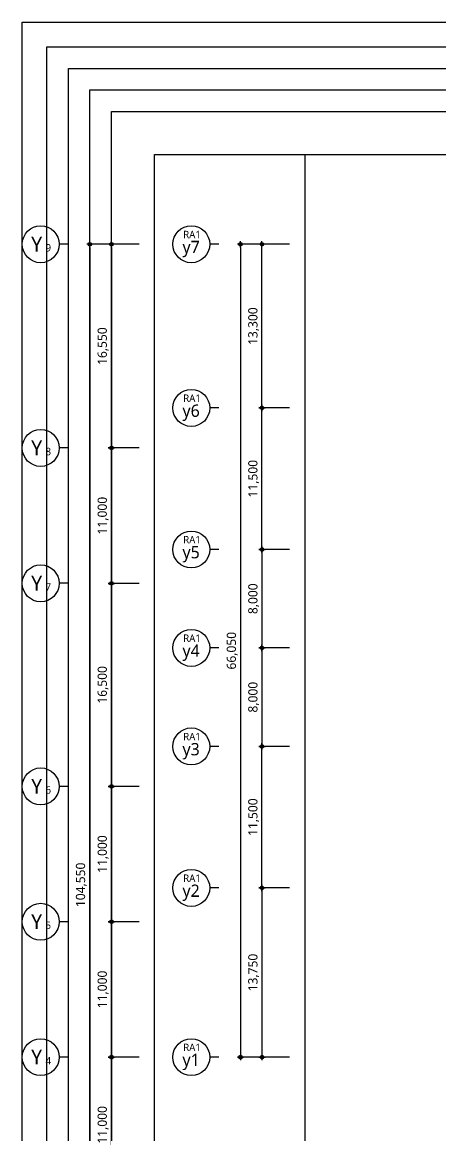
# Model space of a CAD drawing. Header units: millimetres. Extents: x 45782458 to 46215946, y 191740 to 1509539.
# Drawn here: x 45801022 to 45835061, y 382966 to 473440 of the extents above; entities that cross this region are included whole.
import ezdxf
from ezdxf.enums import TextEntityAlignment as Align

# ---------------------------------------------------------------- set-up
doc = ezdxf.new("R2010")
doc.units = ezdxf.units.MM
doc.header["$LTSCALE"] = 1000
doc.header["$MEASUREMENT"] = 0
doc.header["$PDSIZE"] = -10
doc.layers.get('0').update_dxf_attribs({"linetype": 'CONTINUOUS'})
doc.layers.get('Defpoints').update_dxf_attribs({"color": 171, "linetype": 'CONTINUOUS'})
for name, color, linetype in [('DIM', 7, 'CONTINUOUS'), ('NDIM', 7, 'CONTINUOUS'), ('SYM(AXIS)', 7, 'CONTINUOUS'), ('TEXT(AXIS)', 2, 'CONTINUOUS')]:
    doc.layers.add(name, color=color, linetype=linetype)
doc.styles.add('TE', font='malgun_0.ttf')
doc.styles.add('나눔바른고딕', font='NanumBarunGothic.ttf')
doc.dimstyles.new('BA', dxfattribs={"dimscale": 500, "dimtxt": 3, "dimasz": 1, "dimexe": 1, "dimexo": 5, "dimgap": 0.9, "dimtad": 1, "dimdec": 0, "dimdsep": 46, "dimlunit": 6, "dimtxsty": 'TE', "dimblk": 'DDD', "dimcen": 2.5, "dimclrd": 256, "dimclre": 256, "dimclrt": 3, "dimazin": 2, "dimtfac": 1, "dimtdec": 0, "dimtix": 1, "dimtmove": 2, "dimatfit": 3, "dimldrblk": 'DDD', "dimfxl": 1, "dimtolj": 1, "dimtzin": 0, "dimarcsym": 2})

# ---------------------------------------------------------------- blocks, each defined once
blk = doc.blocks.new('DDD')
at = {"layer": 'DIM', "color": 0}
for p, q in [((-1, 0), (1, 0)), ((0, -1), (0, 1))]:
    blk.add_line(p, q, dxfattribs=at)
for radius in [0.6, 0.3]:
    blk.add_circle((0, 0), radius, dxfattribs=at)
blk = doc.blocks.new('*D157')
at = {"layer": 'Defpoints', "color": 0, "ltscale": 0.4, "transparency": 16777216}
for p in [(45811772, 389351), (45808272, 378351), (45811772, 378351)]:
    blk.add_point(p, dxfattribs=at)
at = {"layer": 'NDIM', "lineweight": -2, "ltscale": 0.4, "transparency": 16777216}
for p, q in [((45810522, 389351), (45808022, 389351)), ((45808272, 389101), (45808272, 378601)), ((45810522, 378351), (45808022, 378351))]:
    blk.add_line(p, q, dxfattribs=at)
at = {"layer": 'NDIM', "lineweight": -2, "ltscale": 0.4, "transparency": 16777216, "xscale": 250, "yscale": 250, "zscale": 250}
for p, rotation in [((45808272, 389351), 90), ((45808272, 378351), 270)]:
    blk.add_blockref('DDD', p, dxfattribs=dict(at, rotation=rotation))
at = {"layer": 'NDIM', "color": 3, "ltscale": 0.4, "transparency": 16777216, "insert": (45807595, 383851), "char_height": 750, "attachment_point": 5, "rotation": 90, "style": 'TE'}
blk.add_mtext('\\A1;11,000', dxfattribs=at)
blk = doc.blocks.new('*D158')
at = {"layer": 'Defpoints', "color": 0, "ltscale": 0.4, "transparency": 16777216}
for p in [(45811772, 400351), (45808272, 389351), (45811772, 389351)]:
    blk.add_point(p, dxfattribs=at)
at = {"layer": 'NDIM', "lineweight": -2, "ltscale": 0.4, "transparency": 16777216}
for p, q in [((45810522, 400351), (45808022, 400351)), ((45808272, 400101), (45808272, 389601)), ((45810522, 389351), (45808022, 389351))]:
    blk.add_line(p, q, dxfattribs=at)
at = {"layer": 'NDIM', "lineweight": -2, "ltscale": 0.4, "transparency": 16777216, "xscale": 250, "yscale": 250, "zscale": 250}
for p, rotation in [((45808272, 400351), 90), ((45808272, 389351), 270)]:
    blk.add_blockref('DDD', p, dxfattribs=dict(at, rotation=rotation))
at = {"layer": 'NDIM', "color": 3, "ltscale": 0.4, "transparency": 16777216, "insert": (45807595, 394851), "char_height": 750, "attachment_point": 5, "rotation": 90, "style": 'TE'}
blk.add_mtext('\\A1;11,000', dxfattribs=at)
blk = doc.blocks.new('*D159')
at = {"layer": 'Defpoints', "color": 0, "ltscale": 0.4, "transparency": 16777216}
for p in [(45811772, 411351), (45808272, 400351), (45811772, 400351)]:
    blk.add_point(p, dxfattribs=at)
at = {"layer": 'NDIM', "lineweight": -2, "ltscale": 0.4, "transparency": 16777216}
for p, q in [((45810522, 411351), (45808022, 411351)), ((45808272, 411101), (45808272, 400601)), ((45810522, 400351), (45808022, 400351))]:
    blk.add_line(p, q, dxfattribs=at)
at = {"layer": 'NDIM', "lineweight": -2, "ltscale": 0.4, "transparency": 16777216, "xscale": 250, "yscale": 250, "zscale": 250}
for p, rotation in [((45808272, 411351), 90), ((45808272, 400351), 270)]:
    blk.add_blockref('DDD', p, dxfattribs=dict(at, rotation=rotation))
at = {"layer": 'NDIM', "color": 3, "ltscale": 0.4, "transparency": 16777216, "insert": (45807595, 405851), "char_height": 750, "attachment_point": 5, "rotation": 90, "style": 'TE'}
blk.add_mtext('\\A1;11,000', dxfattribs=at)
blk = doc.blocks.new('*D160')
at = {"layer": 'Defpoints', "color": 0, "ltscale": 0.4, "transparency": 16777216}
for p in [(45811772, 427851), (45808272, 411351), (45811772, 411351)]:
    blk.add_point(p, dxfattribs=at)
at = {"layer": 'NDIM', "lineweight": -2, "ltscale": 0.4, "transparency": 16777216}
for p, q in [((45810522, 427851), (45808022, 427851)), ((45808272, 427601), (45808272, 411601)), ((45810522, 411351), (45808022, 411351))]:
    blk.add_line(p, q, dxfattribs=at)
at = {"layer": 'NDIM', "lineweight": -2, "ltscale": 0.4, "transparency": 16777216, "xscale": 250, "yscale": 250, "zscale": 250}
for p, rotation in [((45808272, 427851), 90), ((45808272, 411351), 270)]:
    blk.add_blockref('DDD', p, dxfattribs=dict(at, rotation=rotation))
at = {"layer": 'NDIM', "color": 3, "ltscale": 0.4, "transparency": 16777216, "insert": (45807595, 419601), "char_height": 750, "attachment_point": 5, "rotation": 90, "style": 'TE'}
blk.add_mtext('\\A1;16,500', dxfattribs=at)
blk = doc.blocks.new('*D161')
at = {"layer": 'Defpoints', "color": 0, "ltscale": 0.4, "transparency": 16777216}
for p in [(45811772, 438851), (45808272, 427851), (45811772, 427851)]:
    blk.add_point(p, dxfattribs=at)
at = {"layer": 'NDIM', "lineweight": -2, "ltscale": 0.4, "transparency": 16777216}
for p, q in [((45810522, 438851), (45808022, 438851)), ((45808272, 438601), (45808272, 428101)), ((45810522, 427851), (45808022, 427851))]:
    blk.add_line(p, q, dxfattribs=at)
at = {"layer": 'NDIM', "lineweight": -2, "ltscale": 0.4, "transparency": 16777216, "xscale": 250, "yscale": 250, "zscale": 250}
for p, rotation in [((45808272, 438851), 90), ((45808272, 427851), 270)]:
    blk.add_blockref('DDD', p, dxfattribs=dict(at, rotation=rotation))
at = {"layer": 'NDIM', "color": 3, "ltscale": 0.4, "transparency": 16777216, "insert": (45807595, 433351), "char_height": 750, "attachment_point": 5, "rotation": 90, "style": 'TE'}
blk.add_mtext('\\A1;11,000', dxfattribs=at)
blk = doc.blocks.new('*D162')
at = {"layer": 'Defpoints', "color": 0, "ltscale": 0.4, "transparency": 16777216}
for p in [(45811772, 455401), (45808272, 438851), (45811772, 438851)]:
    blk.add_point(p, dxfattribs=at)
at = {"layer": 'NDIM', "lineweight": -2, "ltscale": 0.4, "transparency": 16777216}
for p, q in [((45810522, 455401), (45808022, 455401)), ((45808272, 455151), (45808272, 439101)), ((45810522, 438851), (45808022, 438851))]:
    blk.add_line(p, q, dxfattribs=at)
at = {"layer": 'NDIM', "lineweight": -2, "ltscale": 0.4, "transparency": 16777216, "xscale": 250, "yscale": 250, "zscale": 250}
for p, rotation in [((45808272, 455401), 90), ((45808272, 438851), 270)]:
    blk.add_blockref('DDD', p, dxfattribs=dict(at, rotation=rotation))
at = {"layer": 'NDIM', "color": 3, "ltscale": 0.4, "transparency": 16777216, "insert": (45807595, 447126), "char_height": 750, "attachment_point": 5, "rotation": 90, "style": 'TE'}
blk.add_mtext('\\A1;16,550', dxfattribs=at)
blk = doc.blocks.new('A$C2F20087E')
at = {"layer": 'SYM(AXIS)'}
blk.add_line((600, 0), (600, 300), dxfattribs=at)
blk.add_circle((600, 900), 600, dxfattribs=at)
blk = doc.blocks.new('*D163')
at = {"layer": 'Defpoints', "color": 0, "ltscale": 0.4, "transparency": 16777216}
for p in [(45811772, 455401), (45806522, 350851), (45811772, 350851)]:
    blk.add_point(p, dxfattribs=at)
at = {"layer": 'NDIM', "lineweight": -2, "ltscale": 0.4, "transparency": 16777216}
for p, q in [((45810522, 455401), (45806272, 455401)), ((45806522, 455151), (45806522, 351101)), ((45810522, 350851), (45806272, 350851))]:
    blk.add_line(p, q, dxfattribs=at)
at = {"layer": 'NDIM', "lineweight": -2, "ltscale": 0.4, "transparency": 16777216, "xscale": 250, "yscale": 250, "zscale": 250}
for p, rotation in [((45806522, 455401), 90), ((45806522, 350851), 270)]:
    blk.add_blockref('DDD', p, dxfattribs=dict(at, rotation=rotation))
at = {"layer": 'NDIM', "color": 3, "ltscale": 0.4, "transparency": 16777216, "insert": (45805828, 403351), "char_height": 750, "attachment_point": 5, "rotation": 90, "style": 'TE'}
blk.add_mtext('\\A1;104,550', dxfattribs=at)
blk = doc.blocks.new('*D164')
at = {"layer": 'Defpoints', "color": 0, "ltscale": 0.4, "transparency": 16777216}
for p in [(45824022, 430601), (45820522, 422601), (45824022, 422601)]:
    blk.add_point(p, dxfattribs=at)
at = {"layer": 'NDIM', "lineweight": -2, "ltscale": 0.4, "transparency": 16777216}
for p, q in [((45822772, 430601), (45820272, 430601)), ((45820522, 430351), (45820522, 422851)), ((45822772, 422601), (45820272, 422601))]:
    blk.add_line(p, q, dxfattribs=at)
at = {"layer": 'NDIM', "lineweight": -2, "ltscale": 0.4, "transparency": 16777216, "xscale": 250, "yscale": 250, "zscale": 250}
for p, rotation in [((45820522, 430601), 90), ((45820522, 422601), 270)]:
    blk.add_blockref('DDD', p, dxfattribs=dict(at, rotation=rotation))
at = {"layer": 'NDIM', "color": 3, "ltscale": 0.4, "transparency": 16777216, "insert": (45819847, 426601), "char_height": 750, "attachment_point": 5, "rotation": 90, "style": 'TE'}
blk.add_mtext('\\A1;8,000', dxfattribs=at)
blk = doc.blocks.new('*D165')
at = {"layer": 'Defpoints', "color": 0, "ltscale": 0.4, "transparency": 16777216}
for p in [(45824022, 422601), (45820522, 414601), (45824022, 414601)]:
    blk.add_point(p, dxfattribs=at)
at = {"layer": 'NDIM', "lineweight": -2, "ltscale": 0.4, "transparency": 16777216}
for p, q in [((45822772, 422601), (45820272, 422601)), ((45820522, 422351), (45820522, 414851)), ((45822772, 414601), (45820272, 414601))]:
    blk.add_line(p, q, dxfattribs=at)
at = {"layer": 'NDIM', "lineweight": -2, "ltscale": 0.4, "transparency": 16777216, "xscale": 250, "yscale": 250, "zscale": 250}
for p, rotation in [((45820522, 422601), 90), ((45820522, 414601), 270)]:
    blk.add_blockref('DDD', p, dxfattribs=dict(at, rotation=rotation))
at = {"layer": 'NDIM', "color": 3, "ltscale": 0.4, "transparency": 16777216, "insert": (45819847, 418601), "char_height": 750, "attachment_point": 5, "rotation": 90, "style": 'TE'}
blk.add_mtext('\\A1;8,000', dxfattribs=at)
blk = doc.blocks.new('*D166')
at = {"layer": 'Defpoints', "color": 0, "ltscale": 0.4, "transparency": 16777216}
for p in [(45820522, 442101), (45824022, 442101), (45824022, 430601)]:
    blk.add_point(p, dxfattribs=at)
at = {"layer": 'NDIM', "lineweight": -2, "ltscale": 0.4, "transparency": 16777216}
for p, q in [((45822772, 442101), (45820272, 442101)), ((45820522, 430851), (45820522, 441851)), ((45822772, 430601), (45820272, 430601))]:
    blk.add_line(p, q, dxfattribs=at)
at = {"layer": 'NDIM', "lineweight": -2, "ltscale": 0.4, "transparency": 16777216, "xscale": 250, "yscale": 250, "zscale": 250}
for p, rotation in [((45820522, 442101), 90), ((45820522, 430601), 270)]:
    blk.add_blockref('DDD', p, dxfattribs=dict(at, rotation=rotation))
at = {"layer": 'NDIM', "color": 3, "ltscale": 0.4, "transparency": 16777216, "insert": (45819845, 436351), "char_height": 750, "attachment_point": 5, "rotation": 90, "style": 'TE'}
blk.add_mtext('\\A1;11,500', dxfattribs=at)
blk = doc.blocks.new('*D167')
at = {"layer": 'Defpoints', "color": 0, "ltscale": 0.4, "transparency": 16777216}
for p in [(45820522, 455401), (45824022, 455401), (45824022, 442101)]:
    blk.add_point(p, dxfattribs=at)
at = {"layer": 'NDIM', "lineweight": -2, "ltscale": 0.4, "transparency": 16777216}
for p, q in [((45822772, 455401), (45820272, 455401)), ((45820522, 442351), (45820522, 455151)), ((45822772, 442101), (45820272, 442101))]:
    blk.add_line(p, q, dxfattribs=at)
at = {"layer": 'NDIM', "lineweight": -2, "ltscale": 0.4, "transparency": 16777216, "xscale": 250, "yscale": 250, "zscale": 250}
for p, rotation in [((45820522, 455401), 90), ((45820522, 442101), 270)]:
    blk.add_blockref('DDD', p, dxfattribs=dict(at, rotation=rotation))
at = {"layer": 'NDIM', "color": 3, "ltscale": 0.4, "transparency": 16777216, "insert": (45819845, 448751), "char_height": 750, "attachment_point": 5, "rotation": 90, "style": 'TE'}
blk.add_mtext('\\A1;13,300', dxfattribs=at)
blk = doc.blocks.new('*D168')
at = {"layer": 'Defpoints', "color": 0, "ltscale": 0.4, "transparency": 16777216}
for p in [(45820522, 414601), (45824022, 414601), (45824022, 403101)]:
    blk.add_point(p, dxfattribs=at)
at = {"layer": 'NDIM', "lineweight": -2, "ltscale": 0.4, "transparency": 16777216}
for p, q in [((45822772, 414601), (45820272, 414601)), ((45820522, 403351), (45820522, 414351)), ((45822772, 403101), (45820272, 403101))]:
    blk.add_line(p, q, dxfattribs=at)
at = {"layer": 'NDIM', "lineweight": -2, "ltscale": 0.4, "transparency": 16777216, "xscale": 250, "yscale": 250, "zscale": 250}
for p, rotation in [((45820522, 414601), 90), ((45820522, 403101), 270)]:
    blk.add_blockref('DDD', p, dxfattribs=dict(at, rotation=rotation))
at = {"layer": 'NDIM', "color": 3, "ltscale": 0.4, "transparency": 16777216, "insert": (45819845, 408851), "char_height": 750, "attachment_point": 5, "rotation": 90, "style": 'TE'}
blk.add_mtext('\\A1;11,500', dxfattribs=at)
blk = doc.blocks.new('*D169')
at = {"layer": 'Defpoints', "color": 0, "ltscale": 0.4, "transparency": 16777216}
for p in [(45824022, 403101), (45820522, 389351), (45824022, 389351)]:
    blk.add_point(p, dxfattribs=at)
at = {"layer": 'NDIM', "lineweight": -2, "ltscale": 0.4, "transparency": 16777216}
for p, q in [((45822772, 403101), (45820272, 403101)), ((45820522, 402851), (45820522, 389601)), ((45822772, 389351), (45820272, 389351))]:
    blk.add_line(p, q, dxfattribs=at)
at = {"layer": 'NDIM', "lineweight": -2, "ltscale": 0.4, "transparency": 16777216, "xscale": 250, "yscale": 250, "zscale": 250}
for p, rotation in [((45820522, 403101), 90), ((45820522, 389351), 270)]:
    blk.add_blockref('DDD', p, dxfattribs=dict(at, rotation=rotation))
at = {"layer": 'NDIM', "color": 3, "ltscale": 0.4, "transparency": 16777216, "insert": (45819845, 396226), "char_height": 750, "attachment_point": 5, "rotation": 90, "style": 'TE'}
blk.add_mtext('\\A1;13,750', dxfattribs=at)
blk = doc.blocks.new('*D170')
at = {"layer": 'Defpoints', "color": 0, "ltscale": 0.4, "transparency": 16777216}
for p in [(45824022, 455401), (45818772, 389351), (45824022, 389351)]:
    blk.add_point(p, dxfattribs=at)
at = {"layer": 'NDIM', "lineweight": -2, "ltscale": 0.4, "transparency": 16777216}
for p, q in [((45822772, 455401), (45818522, 455401)), ((45818772, 455151), (45818772, 389601)), ((45822772, 389351), (45818522, 389351))]:
    blk.add_line(p, q, dxfattribs=at)
at = {"layer": 'NDIM', "lineweight": -2, "ltscale": 0.4, "transparency": 16777216, "xscale": 250, "yscale": 250, "zscale": 250}
for p, rotation in [((45818772, 455401), 90), ((45818772, 389351), 270)]:
    blk.add_blockref('DDD', p, dxfattribs=dict(at, rotation=rotation))
at = {"layer": 'NDIM', "color": 3, "ltscale": 0.4, "transparency": 16777216, "insert": (45818097, 422376), "char_height": 750, "attachment_point": 5, "rotation": 90, "style": 'TE'}
blk.add_mtext('\\A1;66,050', dxfattribs=at)

msp = doc.modelspace()

# ---------------------------------------------------------------- linework, layer by layer
at = {"layer": 'Defpoints'}
for points in [[(45977722.3, 335740.2), (45801022.3, 335740.2), (45801022.3, 473440.2), (45977722.3, 473440.2)], [(45975722.3, 337740.2), (45803022.3, 337740.2), (45803022.3, 471440.2), (45975722.3, 471440.2)], [(45973972.3, 339490.2), (45804772.3, 339490.2), (45804772.3, 469690.2), (45973972.3, 469690.2)], [(45972222.3, 341240.2), (45806522.3, 341240.2), (45806522.3, 467940.2), (45972222.3, 467940.2)], [(45970472.3, 342990.2), (45808272.3, 342990.2), (45808272.3, 466190.2), (45970472.3, 466190.2)], [(45966972.3, 346490.2), (45811772.3, 346490.2), (45811772.3, 462690.2), (45966972.3, 462690.2)], [(45966972.3, 346490.2), (45824022.3, 346490.2), (45824022.3, 462690.2), (45966972.3, 462690.2)]]:
    msp.add_lwpolyline(points, close=True, dxfattribs=at)

# ---------------------------------------------------------------- block references
at = {"rotation": 90}
for p, xscale, yscale, zscale in [((45804772.3, 453901.3), 2.500000000000049, 2.500000000000049, 2.500000000000049), ((45817022.3, 453901.3), 2.500000000000022, 2.500000000000022, 2.500000000000022), ((45817022.3, 440601.3), 2.500000000000022, 2.500000000000022, 2.500000000000022), ((45804772.3, 437351.3), 2.500000000000049, 2.500000000000049, 2.500000000000049), ((45817022.3, 429101.3), 2.500000000000022, 2.500000000000022, 2.500000000000022), ((45804772.3, 426351.3), 2.500000000000049, 2.500000000000049, 2.500000000000049), ((45817022.3, 421101.3), 2.500000000000022, 2.500000000000022, 2.500000000000022), ((45817022.3, 413101.3), 2.500000000000022, 2.500000000000022, 2.500000000000022), ((45804772.3, 409851.3), 2.500000000000049, 2.500000000000049, 2.500000000000049), ((45817022.3, 401601.3), 2.500000000000022, 2.500000000000022, 2.500000000000022), ((45804772.3, 398851.3), 2.500000000000049, 2.500000000000049, 2.500000000000049), ((45804772.3, 387851.3), 2.500000000000049, 2.500000000000049, 2.500000000000049), ((45817022.3, 387851.3), 2.500000000000022, 2.500000000000022, 2.500000000000022)]:
    msp.add_blockref('A$C2F20087E', p, dxfattribs=dict(at, xscale=xscale, yscale=yscale, zscale=zscale))

# ---------------------------------------------------------------- texts
at = {"layer": 'TEXT(AXIS)', "style": '나눔바른고딕'}
for s, height, p in [('Y', 1200, (45802193.2, 455411.3)), ('9', 600, (45803141.3, 455111.4)), ('y7', 1000, (45814755.6, 455013.9)), ('y6', 1000, (45814755.6, 441713.9)), ('Y', 1200, (45802193.2, 438861.3)), ('8', 600, (45803141.3, 438561.4)), ('y5', 1000, (45814755.6, 430213.9)), ('Y', 1200, (45802193.2, 427861.3)), ('7', 600, (45803141.3, 427561.4)), ('y4', 1000, (45814755.6, 422213.9)), ('y3', 1000, (45814755.6, 414213.9)), ('Y', 1200, (45802193.2, 411361.3)), ('6', 600, (45803141.3, 411061.4)), ('y2', 1000, (45814755.6, 402713.9)), ('Y', 1200, (45802193.2, 400361.3)), ('5', 600, (45803141.3, 400061.4)), ('Y', 1200, (45802193.2, 389361.3)), ('4', 600, (45803141.3, 389061.4)), ('y1', 1000, (45814755.6, 388963.9))]:
    msp.add_text(s, height=height, dxfattribs=at).set_placement(p, align=Align.MIDDLE)
for p in [(45814831.7, 456195.9), (45814831.7, 442895.9), (45814831.7, 431395.9), (45814831.7, 423395.9), (45814831.7, 415395.9), (45814831.7, 403895.9), (45814831.7, 390145.9)]:
    msp.add_text('RA1', height=600, dxfattribs=at).set_placement(p, align=Align.MIDDLE_CENTER)

# ---------------------------------------------------------------- dimensions: what is measured, and where the dimension line sits
at = {"layer": 'NDIM', "ltscale": 0.4}
dim = msp.add_linear_dim(base=(45806522.3, 350851.3), p1=(45811772.3, 455401.3), p2=(45811772.3, 350851.3), angle=270, dimstyle='BA', override={"dimscale": 250}, dxfattribs=at)
dim.commit()
dim.dimension.update_dxf_attribs({"geometry": '*D163', "text_midpoint": (45805828.2, 403351.3), "dimtype": 160})
for base, p1, p2, angle, picture, middle in [((45808272.3, 438851.3), (45811772.3, 455401.3), (45811772.3, 438851.3), 270, '*D162', (45807594.9, 447126.3)), ((45818772.3, 389351.3), (45824022.3, 455401.3), (45824022.3, 389351.3), 90, '*D170', (45818096.9, 422376.3)), ((45820522.3, 455401.3), (45824022.3, 442101.3), (45824022.3, 455401.3), 90, '*D167', (45819844.9, 448751.3)), ((45820522.3, 442101.3), (45824022.3, 430601.3), (45824022.3, 442101.3), 90, '*D166', (45819844.9, 436351.3)), ((45808272.3, 427851.3), (45811772.3, 438851.3), (45811772.3, 427851.3), 270, '*D161', (45807594.9, 433351.3)), ((45820522.3, 422601.3), (45824022.3, 430601.3), (45824022.3, 422601.3), 90, '*D164', (45819846.9, 426601.3)), ((45808272.3, 411351.3), (45811772.3, 427851.3), (45811772.3, 411351.3), 270, '*D160', (45807594.9, 419601.3)), ((45820522.3, 414601.3), (45824022.3, 422601.3), (45824022.3, 414601.3), 90, '*D165', (45819846.9, 418601.3)), ((45820522.3, 414601.3), (45824022.3, 403101.3), (45824022.3, 414601.3), 90, '*D168', (45819844.9, 408851.3)), ((45808272.3, 400351.3), (45811772.3, 411351.3), (45811772.3, 400351.3), 270, '*D159', (45807594.9, 405851.3)), ((45820522.3, 389351.3), (45824022.3, 403101.3), (45824022.3, 389351.3), 90, '*D169', (45819844.9, 396226.3)), ((45808272.3, 389351.3), (45811772.3, 400351.3), (45811772.3, 389351.3), 270, '*D158', (45807594.9, 394851.3)), ((45808272.3, 378351.3), (45811772.3, 389351.3), (45811772.3, 378351.3), 270, '*D157', (45807594.9, 383851.3))]:
    dim = msp.add_linear_dim(base=base, p1=p1, p2=p2, angle=angle, dimstyle='BA', override={"dimscale": 250}, dxfattribs=at)
    dim.commit()
    dim.dimension.update_dxf_attribs({"geometry": picture, "text_midpoint": middle})

doc.saveas('drawing.dxf')
